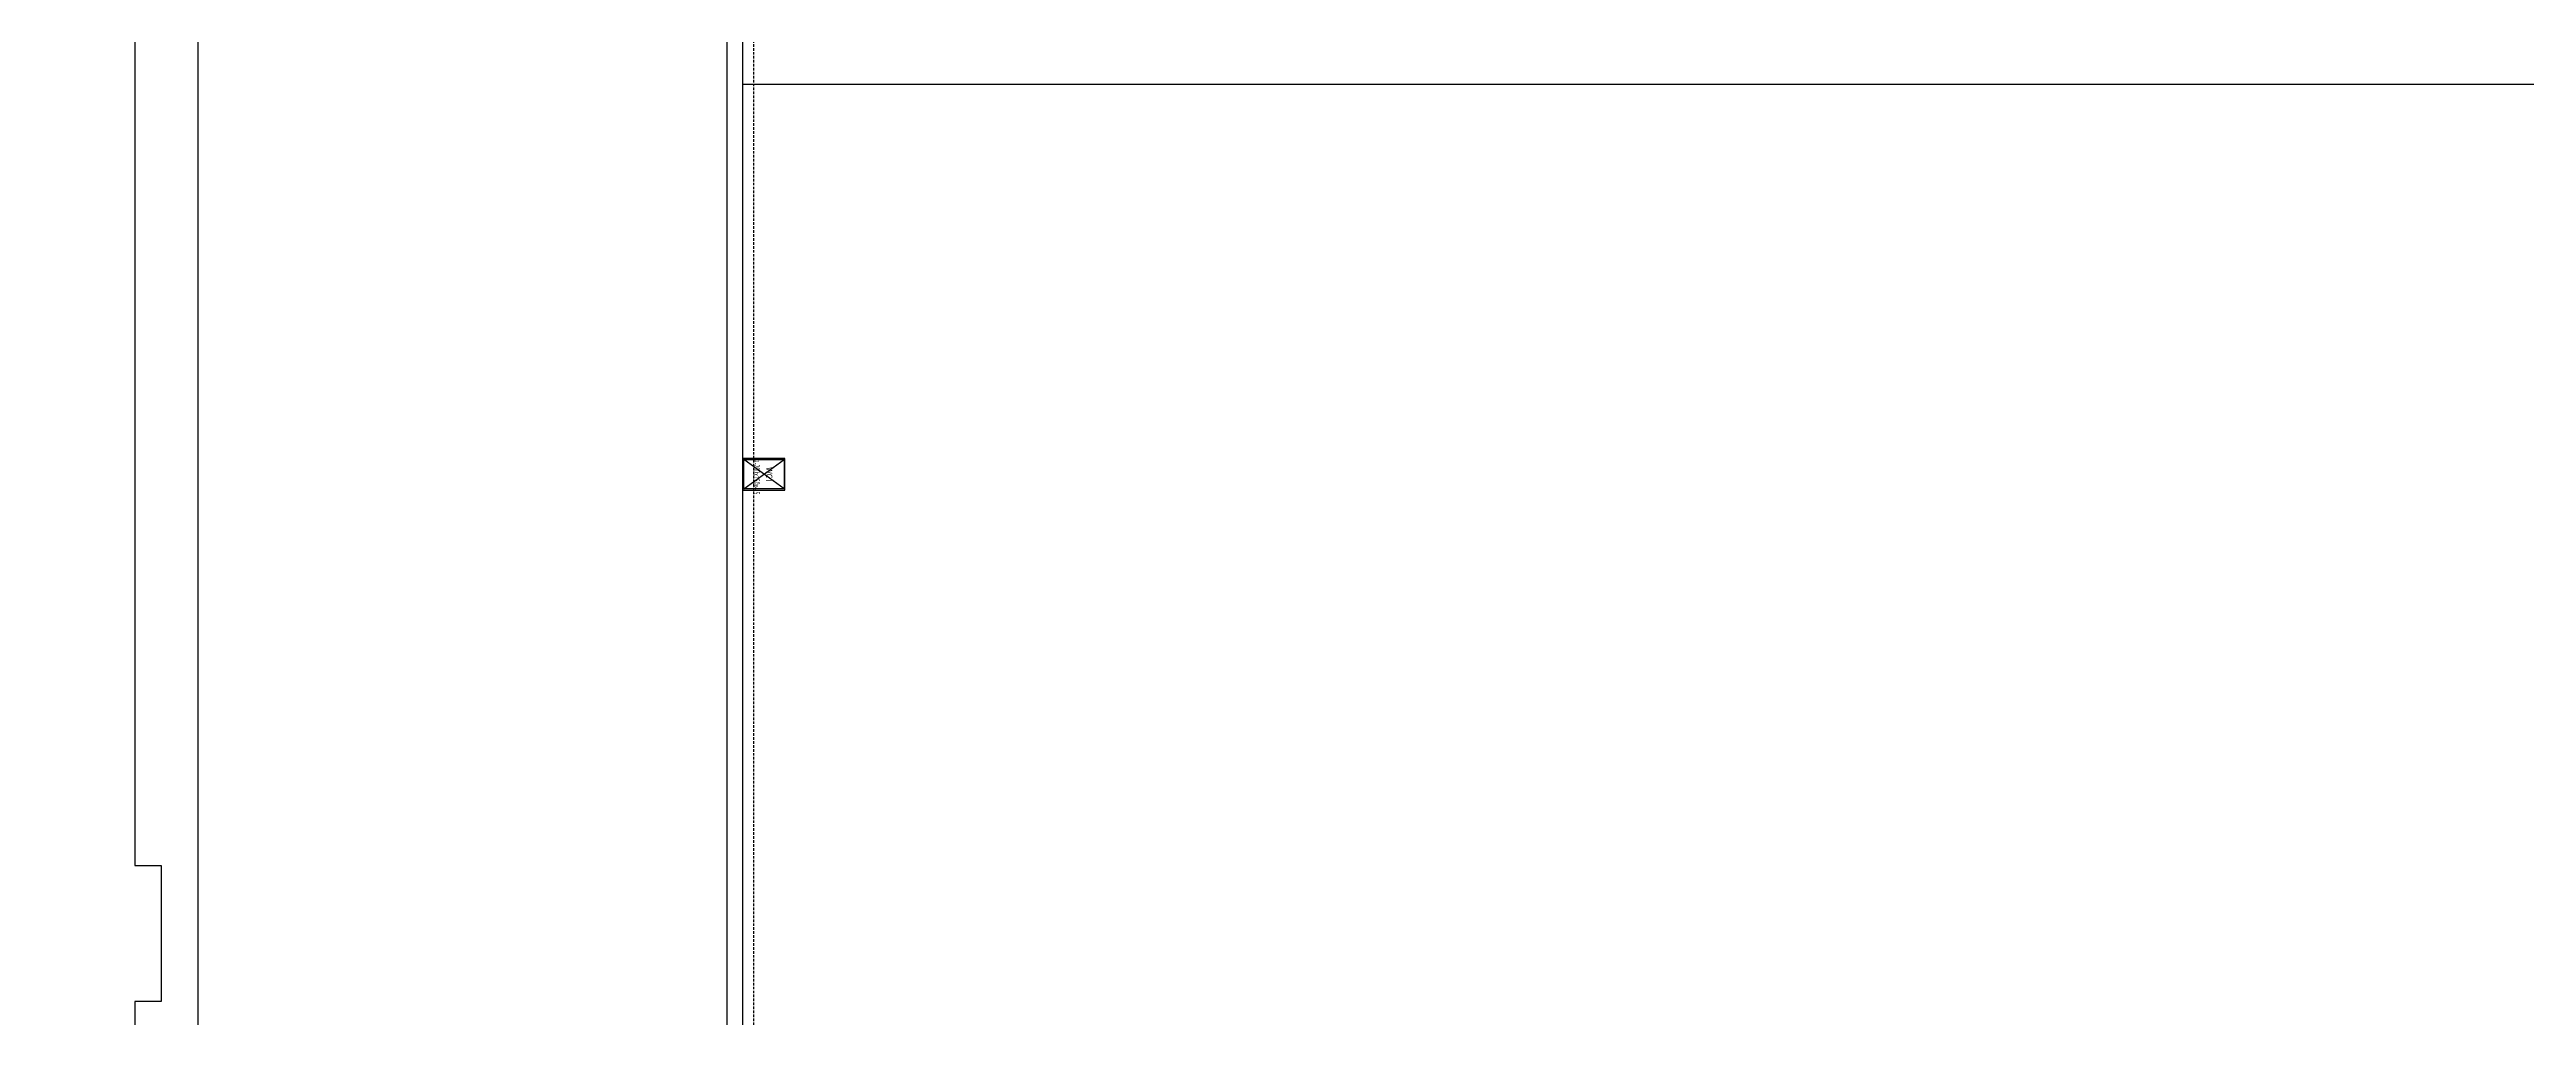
# Model space of a CAD drawing. Header units: millimetres. Extents: x 13515 to 183937, y -33900 to -660.
# Drawn here: x 119075.8 to 119260.8, y -19724.1 to -19651.8 of the extents above; entities that cross this region are included whole.
import ezdxf
from ezdxf.enums import TextEntityAlignment as Align

# ---------------------------------------------------------------- set-up
doc = ezdxf.new("R2010")
doc.units = ezdxf.units.MM
doc.header["$LTSCALE"] = 100
doc.header["$MEASUREMENT"] = 0
doc.header["$PDSIZE"] = -10
doc.linetypes.add('HIDDEN2', pattern=[0.1875, 0.125, -0.0625])
doc.layers.get('0').update_dxf_attribs({"linetype": 'CONTINUOUS'})
doc.layers.get('Defpoints').update_dxf_attribs({"color": 171, "linetype": 'CONTINUOUS'})
for name, color, linetype in [('ELE9', 9, 'CONTINUOUS'), ('h COLUMN', 252, 'CONTINUOUS'), ('WC', 2, 'CONTINUOUS')]:
    doc.layers.add(name, color=color, linetype=linetype)
doc.styles.add('TE', font='malgun_0.ttf')

# ---------------------------------------------------------------- blocks, each defined once
blk = doc.blocks.new('*U143')
at = {"color": 0, "linetype": 'ByBlock'}
for p, q in [((100, 75), (-100, 75)), ((-100, 75), (-100, -75)), ((-96, 70), (96, 70)), ((-96, -70), (-96, 70)), ((96, 70), (96, -70)), ((100, -75), (100, 75)), ((-100, -75), (100, -75)), ((96, -70), (-96, -70))]:
    blk.add_line(p, q, dxfattribs=at)
at = {"layer": 'Defpoints'}
blk.add_point((0, 0), dxfattribs=at)
blk = doc.blocks.new('WC1')
at = {"layer": 'h COLUMN', "ltscale": 0.1}
for p, q in [((70, -96), (-70, 96)), ((70, 96), (-70, -96))]:
    blk.add_line(p, q, dxfattribs=at)
at = {"layer": 'h COLUMN', "ltscale": 0.1, "rotation": 90}
blk.add_blockref('*U143', (0, 0), dxfattribs=at)
at = {"layer": 'Defpoints', "style": 'TE'}
for s, width, p in [('WC1', 0.8, (-34, 25)), ('ㅁ-200x150x4.5', 0.5, (-74, -35))]:
    blk.add_text(s, height=30, dxfattribs=dict(at, width=width)).set_placement(p, align=Align.MIDDLE_LEFT)
blk = doc.blocks.new('지상1층 WC 배치')
at = {"layer": 'WC', "rotation": 270}
blk.add_blockref('WC1', (49200, -30610), dxfattribs=at)
blk = doc.blocks.new('FGHJ')
at = {"layer": 'ELE9', "linetype": 'HIDDEN2'}
blk.add_lwpolyline([(37195449.1, 67346.3), (37195449.1, 40346.3), (37042549.1, 40346.3), (37042549.1, 51346.3), (37030449.1, 51346.3), (37030449.1, -38303.7), (37200899.1, -38303.7)], dxfattribs=at)
at = {"layer": 'ELE9', "ltscale": 0.1}
for points in [[(37030324.1, -38428.7), (37030324.1, 51471.3)], [(37030399.1, -38428.7), (37030399.1, 51396.3)], [(37030399.1, 38196.3), (37042799.1, 38196.3), (37042799.1, 40396.3)]]:
    blk.add_lwpolyline(points, dxfattribs=at)
for points in [[(37027499.1, 49196.3), (37027499.1, 42471.3), (37027624.1, 42471.3), (37027624.1, 41821.3), (37027499.1, 41821.3), (37027499.1, 34471.3), (37027624.1, 34471.3), (37027624.1, 33821.3), (37027499.1, 33821.3), (37027499.1, 26471.3), (37027624.1, 26471.3), (37027624.1, 25821.3), (37027499.1, 25821.3), (37027499.1, 24146.3, -0.046938), (37027092, 19819.2)], [(37027799.1, 49196.3), (37027799.1, 24146.3, -0.047103), (37027383.8, 19748, -0.047103)]]:
    blk.add_lwpolyline(points, format="xyb", dxfattribs=at)
at = {"layer": 'ELE9'}
blk.add_blockref('지상1층 WC 배치', (36981299.1, 66946.3), dxfattribs=at)

msp = doc.modelspace()

# ---------------------------------------------------------------- block references
at = {"xscale": 0.01565102769230769, "yscale": 0.01565102769230769, "zscale": 0.01565102769230769}
msp.add_blockref('FGHJ', (-460436.19, -20252.24), dxfattribs=at)

doc.saveas('drawing.dxf')
